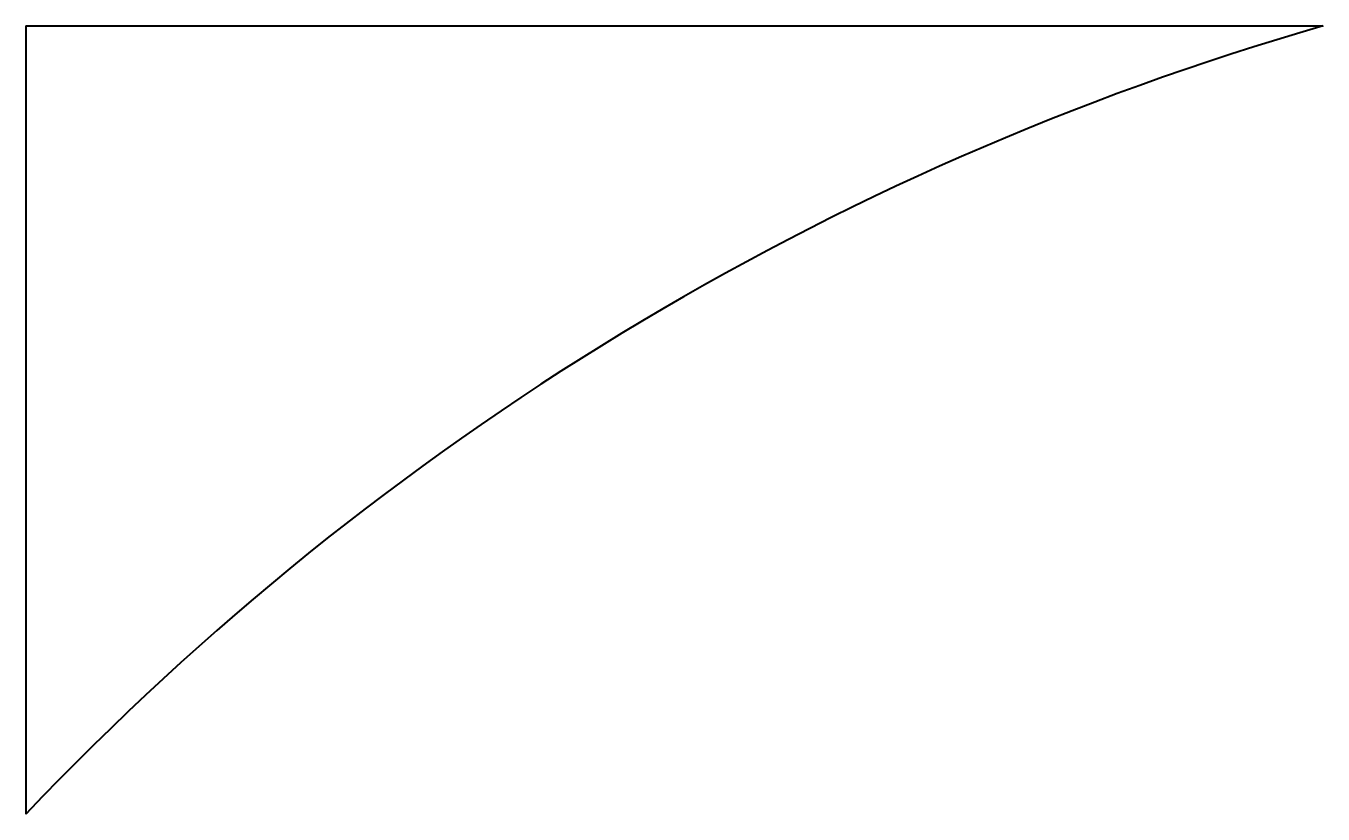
# Model space of a CAD drawing. Header units: inches. Extents: x -21.72 to -12, y 5.98 to 11.88.
import ezdxf

# ---------------------------------------------------------------- set-up
doc = ezdxf.new("R2010")
doc.units = ezdxf.units.IN
doc.header["$MEASUREMENT"] = 0
doc.layers.add('Visible', color=7, linetype='Continuous', lineweight=40)

msp = doc.modelspace()

# ---------------------------------------------------------------- linework, layer by layer
at = {"layer": 'Visible'}
for q in [(-12, 11.8819), (-21.7244, 5.9764)]:
    msp.add_line((-21.7244, 11.8819), q, dxfattribs=at)
msp.add_arc((-6.0173, -8.9288), 21.6535, 106.03895, 136.50061, dxfattribs=at)

doc.saveas('drawing.dxf')
